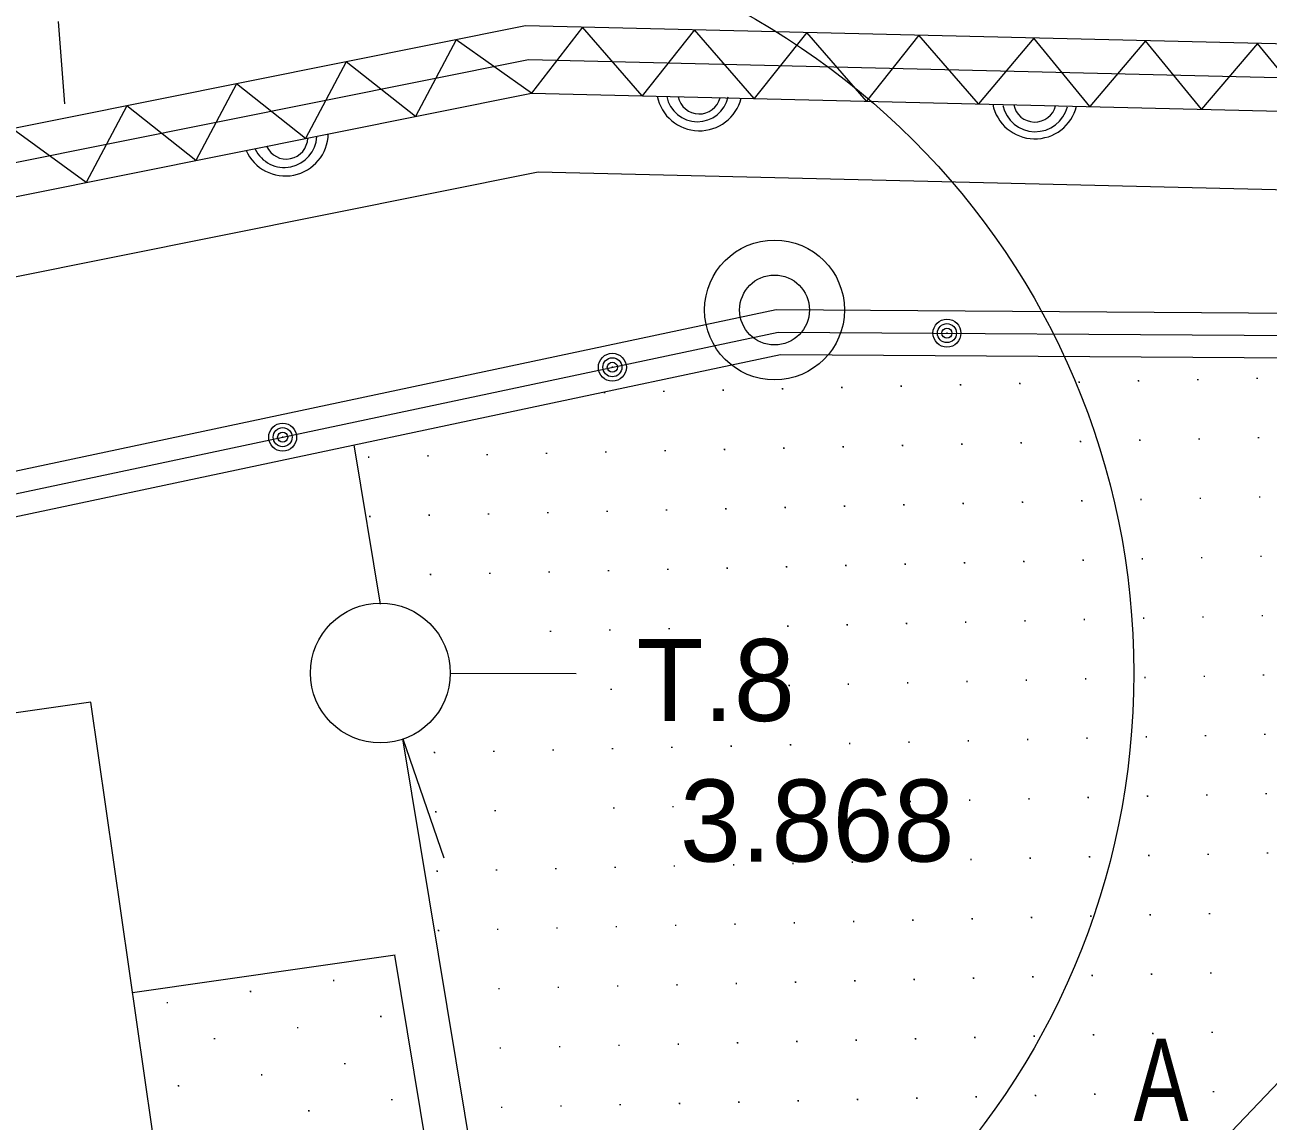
# Model space of a CAD drawing. Units: millimetres, scale not verified. Extents: x -97675 to 103927, y -47501 to 65812.
# Drawn here: x -79977 to -74420, y 35059 to 39957 of the extents above; entities that cross this region are included whole.
import ezdxf
from ezdxf.enums import TextEntityAlignment as Align

# ---------------------------------------------------------------- set-up
doc = ezdxf.new("R2010")
doc.units = ezdxf.units.MM
doc.header["$LTSCALE"] = 250
doc.layers.add('1-0_現況', color=2, linetype='Continuous', lineweight=9)
doc.layers.add('1-3_3', color=1, linetype='Continuous', lineweight=9)
doc.styles.add('ベクターフォント', font='')
doc.styles.get('ベクターフォント').set_extended_font_data('ベクターフォント')

msp = doc.modelspace()

# ---------------------------------------------------------------- linework, layer by layer
at = {"layer": '1-0_現況'}
for p, q in [((-79827.8, 39973), (-79799.9, 39604.9)), ((-82105.2, 37521.8), (-76619.6, 38684.9)), ((-76619.6, 38684.9), (-56810.1, 38557.5)), ((-76609.4, 38584.8), (-56810.8, 38457.5)), ((-75853.1, 38580), (-75858.1, 38580)), ((-75855.6, 38582.5), (-75855.6, 38577.5)), ((-82067.8, 37325.3), (-76599.2, 38484.7)), ((-76599.2, 38484.7), (-56810.8, 38357.5)), ((-77348.5, 38427.6), (-77353.5, 38427.6)), ((-77351, 38430.1), (-77351, 38425.1)), ((-76325.6, 38339.6), (-76325.6, 38334.6)), ((-76058, 38342.9), (-76063, 38342.9)), ((-76060.5, 38345.4), (-76060.5, 38340.4)), ((-75792.9, 38348.8), (-75797.9, 38348.8)), ((-75795.4, 38351.3), (-75795.4, 38346.3)), ((-75527.8, 38354.6), (-75532.8, 38354.6)), ((-75530.3, 38357.1), (-75530.3, 38352.1)), ((-75262.6, 38360.4), (-75267.6, 38360.4)), ((-75265.1, 38362.9), (-75265.1, 38357.9)), ((-74997.5, 38366.3), (-75002.5, 38366.3)), ((-75000, 38368.8), (-75000, 38363.8)), ((-74732.4, 38372.1), (-74737.4, 38372.1)), ((-74734.9, 38374.6), (-74734.9, 38369.6)), ((-74467.3, 38377.9), (-74472.3, 38377.9)), ((-74469.8, 38380.4), (-74469.8, 38375.4)), ((-77383.5, 38313.7), (-77388.5, 38313.7)), ((-77386, 38316.2), (-77386, 38311.2)), ((-77118.4, 38319.6), (-77123.4, 38319.6)), ((-77120.9, 38322.1), (-77120.9, 38317.1)), ((-76853.3, 38325.4), (-76858.3, 38325.4)), ((-76855.8, 38327.9), (-76855.8, 38322.9)), ((-76588.2, 38331.2), (-76593.2, 38331.2)), ((-76590.7, 38333.7), (-76590.7, 38328.7)), ((-76323.1, 38337.1), (-76328.1, 38337.1)), ((-78824.5, 38117.7), (-78824.5, 38112.7)), ((-78822, 38115.2), (-78827, 38115.2)), ((-78387.5, 37369.8), (-78505.3, 38080.6)), ((-76849.9, 38062.8), (-76849.9, 38057.8)), ((-76582.3, 38066.1), (-76587.3, 38066.1)), ((-76584.8, 38068.6), (-76584.8, 38063.6)), ((-76317.2, 38072), (-76322.2, 38072)), ((-76319.7, 38074.5), (-76319.7, 38069.5)), ((-76052.1, 38077.8), (-76057.1, 38077.8)), ((-76054.6, 38080.3), (-76054.6, 38075.3)), ((-75787, 38083.7), (-75792, 38083.7)), ((-75789.5, 38086.2), (-75789.5, 38081.2)), ((-75521.9, 38089.5), (-75526.9, 38089.5)), ((-75524.4, 38092), (-75524.4, 38087)), ((-75256.8, 38095.3), (-75261.8, 38095.3)), ((-75259.3, 38097.8), (-75259.3, 38092.8)), ((-74991.7, 38101.2), (-74996.7, 38101.2)), ((-74994.2, 38103.7), (-74994.2, 38098.7)), ((-74726.6, 38107), (-74731.6, 38107)), ((-74729.1, 38109.5), (-74729.1, 38104.5)), ((-74461.5, 38112.8), (-74466.5, 38112.8)), ((-74464, 38115.3), (-74464, 38110.3)), ((-78438, 38025.3), (-78443, 38025.3)), ((-78440.5, 38027.8), (-78440.5, 38022.8)), ((-78172.9, 38031.1), (-78177.9, 38031.1)), ((-78175.4, 38033.6), (-78175.4, 38028.6)), ((-77907.8, 38036.9), (-77912.8, 38036.9)), ((-77910.3, 38039.4), (-77910.3, 38034.4)), ((-77642.7, 38042.8), (-77647.7, 38042.8)), ((-77645.2, 38045.3), (-77645.2, 38040.3)), ((-77377.6, 38048.6), (-77382.6, 38048.6)), ((-77380.1, 38051.1), (-77380.1, 38046.1)), ((-77112.5, 38054.5), (-77117.5, 38054.5)), ((-77115, 38057), (-77115, 38052)), ((-76847.4, 38060.3), (-76852.4, 38060.3)), ((-74720.8, 37841.9), (-74725.8, 37841.9)), ((-74723.3, 37844.4), (-74723.3, 37839.4)), ((-74455.7, 37847.7), (-74460.7, 37847.7)), ((-74458.2, 37850.2), (-74458.2, 37845.2)), ((-77374.3, 37786), (-77374.3, 37781)), ((-77106.7, 37789.4), (-77111.7, 37789.4)), ((-77109.2, 37791.9), (-77109.2, 37786.9)), ((-76841.6, 37795.2), (-76846.6, 37795.2)), ((-76844.1, 37797.7), (-76844.1, 37792.7)), ((-76576.5, 37801), (-76581.5, 37801)), ((-76579, 37803.5), (-76579, 37798.5)), ((-76311.4, 37806.9), (-76316.4, 37806.9)), ((-76313.9, 37809.4), (-76313.9, 37804.4)), ((-76046.3, 37812.7), (-76051.3, 37812.7)), ((-76048.8, 37815.2), (-76048.8, 37810.2)), ((-75781.2, 37818.6), (-75786.2, 37818.6)), ((-75783.7, 37821.1), (-75783.7, 37816.1)), ((-75516.1, 37824.4), (-75521.1, 37824.4)), ((-75518.6, 37826.9), (-75518.6, 37821.9)), ((-75251, 37830.2), (-75256, 37830.2)), ((-75253.5, 37832.7), (-75253.5, 37827.7)), ((-74985.9, 37836.1), (-74990.9, 37836.1)), ((-74988.4, 37838.6), (-74988.4, 37833.6)), ((-78432.2, 37760.2), (-78437.2, 37760.2)), ((-78434.7, 37762.7), (-78434.7, 37757.7)), ((-78167.1, 37766), (-78172.1, 37766)), ((-78169.6, 37768.5), (-78169.6, 37763.5)), ((-77902, 37771.8), (-77907, 37771.8)), ((-77904.5, 37774.3), (-77904.5, 37769.3)), ((-77636.9, 37777.7), (-77641.9, 37777.7)), ((-77639.4, 37780.2), (-77639.4, 37775.2)), ((-77371.8, 37783.5), (-77376.8, 37783.5)), ((-75512.7, 37561.8), (-75512.7, 37556.8)), ((-75245.1, 37565.1), (-75250.1, 37565.1)), ((-75247.6, 37567.6), (-75247.6, 37562.6)), ((-74980, 37571), (-74985, 37571)), ((-74982.5, 37573.5), (-74982.5, 37568.5)), ((-74714.9, 37576.8), (-74719.9, 37576.8)), ((-74717.4, 37579.3), (-74717.4, 37574.3)), ((-74449.8, 37582.6), (-74454.8, 37582.6)), ((-74452.3, 37585.1), (-74452.3, 37580.1)), ((-77896.1, 37506.7), (-77901.1, 37506.7)), ((-77898.6, 37509.2), (-77898.6, 37504.2)), ((-77631, 37512.6), (-77636, 37512.6)), ((-77633.5, 37515.1), (-77633.5, 37510.1)), ((-77365.9, 37518.4), (-77370.9, 37518.4)), ((-77368.4, 37520.9), (-77368.4, 37515.9)), ((-77100.8, 37524.3), (-77105.8, 37524.3)), ((-77103.3, 37526.8), (-77103.3, 37521.8)), ((-76835.7, 37530.1), (-76840.7, 37530.1)), ((-76838.2, 37532.6), (-76838.2, 37527.6)), ((-76570.6, 37535.9), (-76575.6, 37535.9)), ((-76573.1, 37538.4), (-76573.1, 37533.4)), ((-76305.5, 37541.8), (-76310.5, 37541.8)), ((-76308, 37544.3), (-76308, 37539.3)), ((-76040.4, 37547.6), (-76045.4, 37547.6)), ((-76042.9, 37550.1), (-76042.9, 37545.1)), ((-75775.3, 37553.5), (-75780.3, 37553.5)), ((-75777.8, 37556), (-75777.8, 37551)), ((-75510.2, 37559.3), (-75515.2, 37559.3)), ((-78161.2, 37500.9), (-78166.2, 37500.9)), ((-78163.7, 37503.4), (-78163.7, 37498.4)), ((-76037.1, 37285), (-76037.1, 37280)), ((-75769.5, 37288.4), (-75774.5, 37288.4)), ((-75772, 37290.9), (-75772, 37285.9)), ((-75504.4, 37294.2), (-75509.4, 37294.2)), ((-75506.9, 37296.7), (-75506.9, 37291.7)), ((-75239.3, 37300), (-75244.3, 37300)), ((-75241.8, 37302.5), (-75241.8, 37297.5)), ((-74974.2, 37305.9), (-74979.2, 37305.9)), ((-74976.7, 37308.4), (-74976.7, 37303.4)), ((-74709.1, 37311.7), (-74714.1, 37311.7)), ((-74711.6, 37314.2), (-74711.6, 37309.2)), ((-74444, 37317.5), (-74449, 37317.5)), ((-74446.5, 37320), (-74446.5, 37315)), ((-77625.2, 37247.5), (-77630.2, 37247.5)), ((-77627.7, 37250), (-77627.7, 37245)), ((-77360.1, 37253.3), (-77365.1, 37253.3)), ((-77362.6, 37255.8), (-77362.6, 37250.8)), ((-77095, 37259.2), (-77100, 37259.2)), ((-77097.5, 37261.7), (-77097.5, 37256.7)), ((-76564.8, 37270.8), (-76569.8, 37270.8)), ((-76567.3, 37273.3), (-76567.3, 37268.3)), ((-76299.7, 37276.7), (-76304.7, 37276.7)), ((-76302.2, 37279.2), (-76302.2, 37274.2)), ((-76034.6, 37282.5), (-76039.6, 37282.5)), ((-78075.3, 37060.5), (-77512.8, 37058.9)), ((-76561.5, 37008.2), (-76561.5, 37003.2)), ((-76293.9, 37011.6), (-76298.9, 37011.6)), ((-76296.4, 37014.1), (-76296.4, 37009.1)), ((-76028.8, 37017.4), (-76033.8, 37017.4)), ((-76031.3, 37019.9), (-76031.3, 37014.9)), ((-75763.7, 37023.2), (-75768.7, 37023.2)), ((-75766.2, 37025.7), (-75766.2, 37020.7)), ((-75498.6, 37029.1), (-75503.6, 37029.1)), ((-75501.1, 37031.6), (-75501.1, 37026.6)), ((-75233.5, 37034.9), (-75238.5, 37034.9)), ((-75236, 37037.4), (-75236, 37032.4)), ((-74968.4, 37040.8), (-74973.4, 37040.8)), ((-74970.9, 37043.3), (-74970.9, 37038.3)), ((-74703.3, 37046.6), (-74708.3, 37046.6)), ((-74705.8, 37049.1), (-74705.8, 37044.1)), ((-74438.2, 37052.4), (-74443.2, 37052.4)), ((-74440.7, 37054.9), (-74440.7, 37049.9)), ((-77354.3, 36988.2), (-77359.3, 36988.2)), ((-77356.8, 36990.7), (-77356.8, 36985.7)), ((-77089.2, 36994.1), (-77094.2, 36994.1)), ((-77091.7, 36996.6), (-77091.7, 36991.6)), ((-76559, 37005.7), (-76564, 37005.7)), ((-74699.9, 36784), (-74699.9, 36779)), ((-74432.3, 36787.3), (-74437.3, 36787.3)), ((-74434.8, 36789.8), (-74434.8, 36784.8)), ((-78102.7, 36234.1), (-78286, 36765.9)), ((-77083.3, 36729), (-77088.3, 36729)), ((-77085.8, 36731.5), (-77085.8, 36726.5)), ((-76818.2, 36734.8), (-76823.2, 36734.8)), ((-76820.7, 36737.3), (-76820.7, 36732.3)), ((-76553.1, 36740.6), (-76558.1, 36740.6)), ((-76555.6, 36743.1), (-76555.6, 36738.1)), ((-76288, 36746.5), (-76293, 36746.5)), ((-76290.5, 36749), (-76290.5, 36744)), ((-76022.9, 36752.3), (-76027.9, 36752.3)), ((-76025.4, 36754.8), (-76025.4, 36749.8)), ((-75757.8, 36758.1), (-75762.8, 36758.1)), ((-75760.3, 36760.6), (-75760.3, 36755.6)), ((-75492.7, 36764), (-75497.7, 36764)), ((-75495.2, 36766.5), (-75495.2, 36761.5)), ((-75227.6, 36769.8), (-75232.6, 36769.8)), ((-75230.1, 36772.3), (-75230.1, 36767.3)), ((-74962.5, 36775.7), (-74967.5, 36775.7)), ((-74965, 36778.2), (-74965, 36773.2)), ((-74697.4, 36781.5), (-74702.4, 36781.5)), ((-78143.7, 36705.6), (-78148.7, 36705.6)), ((-78146.2, 36708.1), (-78146.2, 36703.1)), ((-77878.6, 36711.4), (-77883.6, 36711.4)), ((-77881.1, 36713.9), (-77881.1, 36708.9)), ((-77613.5, 36717.3), (-77618.5, 36717.3)), ((-77616, 36719.8), (-77616, 36714.8)), ((-77348.4, 36723.1), (-77353.4, 36723.1)), ((-77350.9, 36725.6), (-77350.9, 36720.6)), ((-75224.3, 36507.2), (-75224.3, 36502.2)), ((-74956.7, 36510.6), (-74961.7, 36510.6)), ((-74959.2, 36513.1), (-74959.2, 36508.1)), ((-74691.6, 36516.4), (-74696.6, 36516.4)), ((-74694.1, 36518.9), (-74694.1, 36513.9)), ((-74426.5, 36522.2), (-74431.5, 36522.2)), ((-74429, 36524.7), (-74429, 36519.7)), ((-77342.6, 36458), (-77347.6, 36458)), ((-77345.1, 36460.5), (-77345.1, 36455.5)), ((-77077.5, 36463.9), (-77082.5, 36463.9)), ((-77080, 36466.4), (-77080, 36461.4)), ((-76812.4, 36469.7), (-76817.4, 36469.7)), ((-76814.9, 36472.2), (-76814.9, 36467.2)), ((-76017.1, 36487.2), (-76022.1, 36487.2)), ((-76019.6, 36489.7), (-76019.6, 36484.7)), ((-75752, 36493), (-75757, 36493)), ((-75754.5, 36495.5), (-75754.5, 36490.5)), ((-75486.9, 36498.9), (-75491.9, 36498.9)), ((-75489.4, 36501.4), (-75489.4, 36496.4)), ((-75221.8, 36504.7), (-75226.8, 36504.7)), ((-78137.9, 36440.5), (-78142.9, 36440.5)), ((-78140.4, 36443), (-78140.4, 36438)), ((-77872.8, 36446.3), (-77877.8, 36446.3)), ((-77875.3, 36448.8), (-77875.3, 36443.8)), ((-75748.6, 36230.4), (-75748.6, 36225.4)), ((-75481, 36233.8), (-75486, 36233.8)), ((-75483.5, 36236.3), (-75483.5, 36231.3)), ((-75215.9, 36239.6), (-75220.9, 36239.6)), ((-75218.4, 36242.1), (-75218.4, 36237.1)), ((-74950.8, 36245.5), (-74955.8, 36245.5)), ((-74953.3, 36248), (-74953.3, 36243)), ((-74685.7, 36251.3), (-74690.7, 36251.3)), ((-74688.2, 36253.8), (-74688.2, 36248.8)), ((-74420.6, 36257.1), (-74425.6, 36257.1)), ((-74423.1, 36259.6), (-74423.1, 36254.6)), ((-78132, 36175.4), (-78137, 36175.4)), ((-78134.5, 36177.9), (-78134.5, 36172.9)), ((-77866.9, 36181.2), (-77871.9, 36181.2)), ((-77869.4, 36183.7), (-77869.4, 36178.7)), ((-77601.8, 36187.1), (-77606.8, 36187.1)), ((-77604.3, 36189.6), (-77604.3, 36184.6)), ((-77336.7, 36192.9), (-77341.7, 36192.9)), ((-77339.2, 36195.4), (-77339.2, 36190.4)), ((-77071.6, 36198.8), (-77076.6, 36198.8)), ((-77074.1, 36201.3), (-77074.1, 36196.3)), ((-76806.5, 36204.6), (-76811.5, 36204.6)), ((-76809, 36207.1), (-76809, 36202.1)), ((-76541.4, 36210.4), (-76546.4, 36210.4)), ((-76543.9, 36212.9), (-76543.9, 36207.9)), ((-76276.3, 36216.3), (-76281.3, 36216.3)), ((-76278.8, 36218.8), (-76278.8, 36213.8)), ((-76011.2, 36222.1), (-76016.2, 36222.1)), ((-76013.7, 36224.6), (-76013.7, 36219.6)), ((-75746.1, 36227.9), (-75751.1, 36227.9)), ((-76270.5, 35951.2), (-76275.5, 35951.2)), ((-76273, 35953.7), (-76273, 35948.7)), ((-76005.4, 35957), (-76010.4, 35957)), ((-76007.9, 35959.5), (-76007.9, 35954.5)), ((-75740.3, 35962.8), (-75745.3, 35962.8)), ((-75742.8, 35965.3), (-75742.8, 35960.3)), ((-75475.2, 35968.7), (-75480.2, 35968.7)), ((-75477.7, 35971.2), (-75477.7, 35966.2)), ((-75210.1, 35974.5), (-75215.1, 35974.5)), ((-75212.6, 35977), (-75212.6, 35972)), ((-74945, 35980.4), (-74950, 35980.4)), ((-74947.5, 35982.9), (-74947.5, 35977.9)), ((-74679.9, 35986.2), (-74684.9, 35986.2)), ((-74682.4, 35988.7), (-74682.4, 35983.7)), ((-78126.2, 35910.3), (-78131.2, 35910.3)), ((-78128.7, 35912.8), (-78128.7, 35907.8)), ((-77861.1, 35916.1), (-77866.1, 35916.1)), ((-77863.6, 35918.6), (-77863.6, 35913.6)), ((-77596, 35922), (-77601, 35922)), ((-77598.5, 35924.5), (-77598.5, 35919.5)), ((-77330.9, 35927.8), (-77335.9, 35927.8)), ((-77333.4, 35930.3), (-77333.4, 35925.3)), ((-77065.8, 35933.7), (-77070.8, 35933.7)), ((-77068.3, 35936.2), (-77068.3, 35931.2)), ((-76800.7, 35939.5), (-76805.7, 35939.5)), ((-76803.2, 35942), (-76803.2, 35937)), ((-76535.6, 35945.3), (-76540.6, 35945.3)), ((-76538.1, 35947.8), (-76538.1, 35942.8)), ((-78322, 35801.4), (-79495.1, 35632.8)), ((-77824.6, 32793.6), (-78323, 35801.2)), ((-78594.1, 35687.5), (-78599.1, 35687.5)), ((-78596.6, 35690), (-78596.6, 35685)), ((-76794.9, 35674.4), (-76799.9, 35674.4)), ((-76797.4, 35676.9), (-76797.4, 35671.9)), ((-76529.8, 35680.2), (-76534.8, 35680.2)), ((-76532.3, 35682.7), (-76532.3, 35677.7)), ((-76264.7, 35686.1), (-76269.7, 35686.1)), ((-76267.2, 35688.6), (-76267.2, 35683.6)), ((-75999.6, 35691.9), (-76004.6, 35691.9)), ((-76002.1, 35694.4), (-76002.1, 35689.4)), ((-75734.5, 35697.7), (-75739.5, 35697.7)), ((-75737, 35700.2), (-75737, 35695.2)), ((-75469.4, 35703.6), (-75474.4, 35703.6)), ((-75471.9, 35706.1), (-75471.9, 35701.1)), ((-75204.3, 35709.4), (-75209.3, 35709.4)), ((-75206.8, 35711.9), (-75206.8, 35706.9)), ((-74939.2, 35715.3), (-74944.2, 35715.3)), ((-74941.7, 35717.8), (-74941.7, 35712.8)), ((-74674.1, 35721.1), (-74679.1, 35721.1)), ((-74676.6, 35723.6), (-74676.6, 35718.6)), ((-78965.9, 35637.9), (-78970.9, 35637.9)), ((-78968.4, 35640.4), (-78968.4, 35635.4)), ((-77855.3, 35651), (-77860.3, 35651)), ((-77857.8, 35653.5), (-77857.8, 35648.5)), ((-77590.2, 35656.9), (-77595.2, 35656.9)), ((-77592.7, 35659.4), (-77592.7, 35654.4)), ((-77325.1, 35662.7), (-77330.1, 35662.7)), ((-77327.6, 35665.2), (-77327.6, 35660.2)), ((-77060, 35668.5), (-77065, 35668.5)), ((-77062.5, 35671), (-77062.5, 35666)), ((-79337.6, 35588.4), (-79342.6, 35588.4)), ((-79340.1, 35590.9), (-79340.1, 35585.9)), ((-78383.5, 35526.4), (-78388.5, 35526.4)), ((-78386, 35528.9), (-78386, 35523.9)), ((-78755.2, 35476.8), (-78760.2, 35476.8)), ((-78757.7, 35479.3), (-78757.7, 35474.3)), ((-74933.3, 35450.2), (-74938.3, 35450.2)), ((-74935.8, 35452.7), (-74935.8, 35447.7)), ((-74668.2, 35456), (-74673.2, 35456)), ((-74670.7, 35458.5), (-74670.7, 35453.5)), ((-79126.9, 35427.3), (-79131.9, 35427.3)), ((-79129.4, 35429.8), (-79129.4, 35424.8)), ((-77319.2, 35397.6), (-77324.2, 35397.6)), ((-77321.7, 35400.1), (-77321.7, 35395.1)), ((-77054.1, 35403.4), (-77059.1, 35403.4)), ((-77056.6, 35405.9), (-77056.6, 35400.9)), ((-76789, 35409.3), (-76794, 35409.3)), ((-76791.5, 35411.8), (-76791.5, 35406.8)), ((-76523.9, 35415.1), (-76528.9, 35415.1)), ((-76526.4, 35417.6), (-76526.4, 35412.6)), ((-76258.8, 35421), (-76263.8, 35421)), ((-76261.3, 35423.5), (-76261.3, 35418.5)), ((-75993.7, 35426.8), (-75998.7, 35426.8)), ((-75996.2, 35429.3), (-75996.2, 35424.3)), ((-75728.6, 35432.6), (-75733.6, 35432.6)), ((-75731.1, 35435.1), (-75731.1, 35430.1)), ((-75463.5, 35438.5), (-75468.5, 35438.5)), ((-75466, 35441), (-75466, 35436)), ((-75198.4, 35444.3), (-75203.4, 35444.3)), ((-75200.9, 35446.8), (-75200.9, 35441.8)), ((-77849.4, 35385.9), (-77854.4, 35385.9)), ((-77851.9, 35388.4), (-77851.9, 35383.4)), ((-77584.3, 35391.8), (-77589.3, 35391.8)), ((-77586.8, 35394.3), (-77586.8, 35389.3)), ((-78544.6, 35315.8), (-78549.6, 35315.8)), ((-78547.1, 35318.3), (-78547.1, 35313.3)), ((-78916.3, 35266.2), (-78921.3, 35266.2)), ((-78918.8, 35268.7), (-78918.8, 35263.7)), ((-79288, 35216.6), (-79293, 35216.6)), ((-79290.5, 35219.1), (-79290.5, 35214.1)), ((-75457.7, 35173.4), (-75462.7, 35173.4)), ((-75460.2, 35175.9), (-75460.2, 35170.9)), ((-75192.6, 35179.2), (-75197.6, 35179.2)), ((-75195.1, 35181.7), (-75195.1, 35176.7)), ((-74662.4, 35190.9), (-74667.4, 35190.9)), ((-74664.9, 35193.4), (-74664.9, 35188.4)), ((-78333.9, 35154.7), (-78338.9, 35154.7)), ((-78336.4, 35157.2), (-78336.4, 35152.2)), ((-77843.6, 35120.8), (-77848.6, 35120.8)), ((-77846.1, 35123.3), (-77846.1, 35118.3)), ((-77578.5, 35126.7), (-77583.5, 35126.7)), ((-77581, 35129.2), (-77581, 35124.2)), ((-77313.4, 35132.5), (-77318.4, 35132.5)), ((-77315.9, 35135), (-77315.9, 35130)), ((-77048.3, 35138.3), (-77053.3, 35138.3)), ((-77050.8, 35140.8), (-77050.8, 35135.8)), ((-76783.2, 35144.2), (-76788.2, 35144.2)), ((-76785.7, 35146.7), (-76785.7, 35141.7)), ((-76518.1, 35150), (-76523.1, 35150)), ((-76520.6, 35152.5), (-76520.6, 35147.5)), ((-76253, 35155.9), (-76258, 35155.9)), ((-76255.5, 35158.4), (-76255.5, 35153.4)), ((-75987.9, 35161.7), (-75992.9, 35161.7)), ((-75990.4, 35164.2), (-75990.4, 35159.2)), ((-75722.8, 35167.5), (-75727.8, 35167.5)), ((-75725.3, 35170), (-75725.3, 35165)), ((-78705.7, 35105.1), (-78710.7, 35105.1)), ((-78708.2, 35107.6), (-78708.2, 35102.6))]:
    msp.add_line(p, q, dxfattribs=at)
for points in [[(-56943.3, 39453.9), (-77739.1, 39952.9), (-97230.9, 36042.6)], [(-76481.9, 39922.8), (-76716.8, 39628.3), (-76983.3, 39934.8), (-77218.1, 39640.3), (-77484.6, 39946.8), (-77712.9, 39652.2), (-78049.8, 39890.6), (-78231.5, 39548.2), (-78540.1, 39792.3), (-78721.8, 39449.8), (-79030.4, 39693.9), (-79212.1, 39351.5), (-79520.6, 39595.5), (-79702.4, 39253.1), (-80032.3, 39492.9)], [(-74217.7, 39568.3), (-74467.7, 39874.4), (-74717.7, 39580.3), (-74967.7, 39886.4), (-75217.7, 39592.3), (-75467.7, 39898.4), (-75714.1, 39604.2), (-75980.6, 39910.7), (-76215.5, 39616.3), (-76481.9, 39922.8)], [(-97209.5, 35893.9), (-77726, 39802.6), (-56946.9, 39303.9)], [(-97188.1, 35745.2), (-77712.9, 39652.2), (-56950.5, 39153.9)], [(-97138.1, 35398.3), (-77682.3, 39301.4), (-56850.7, 38801.4)], [(-89486.6, 36174.3), (-82086.5, 37423.6), (-76609.4, 38584.8)], [(-78996.8, 32164.8), (-79681.7, 36930.9), (-91123.4, 35295.9)], [(-69646.3, 9979.9), (-72072, 12155.3), (-75429.8, 19521.2), (-78287.8, 36768.1)], [(-75745.9, 33794.7), (-73728.3, 35909), (-58791.2, 35858.2)]]:
    msp.add_lwpolyline(points, dxfattribs=at)
for centre, radius in [((-76626.2, 38683.5), 312.5), ((-76626.2, 38683.5), 156.2), ((-75855.6, 38580), 62.5), ((-75855.6, 38580), 42.5), ((-75855.6, 38580), 22.5), ((-77351, 38427.6), 62.5), ((-77351, 38427.6), 42.5), ((-77351, 38427.6), 22.5), ((-78824.5, 38115.2), 62.5), ((-78824.5, 38115.2), 42.5), ((-78824.5, 38115.2), 22.5), ((-78387.8, 37061.4), 312.5)]:
    msp.add_circle(centre, radius, dxfattribs=at)
for centre, radius, start, end in [((-76962.1, 39676.4), 192.2, 191.3058, 345.9445), ((-76970.4, 39664.4), 139.9, 191.0006, 348.1028), ((-76962.6, 39655.3), 96.1, 191.3053, 345.9457), ((-75462.5, 39640.4), 192.2, 191.3055, 345.9448), ((-75460.9, 39628), 147.9, 191.7989, 345.853), ((-75463.1, 39619.3), 96.1, 191.3053, 345.9457), ((-78812.7, 39474.6), 192.2, 204.0249, 358.6624), ((-78816.7, 39465.3), 145.1, 205.5598, 357.0595), ((-78808.5, 39453.9), 96.1, 204.0241, 358.6631)]:
    msp.add_arc(centre, radius, start, end, dxfattribs=at)
at = {"layer": '1-3_3'}
msp.add_circle((-78387.8, 37061.4), 3367.4, dxfattribs=at)

# ---------------------------------------------------------------- texts
at = {"layer": '1-0_現況', "color": 4, "style": 'ベクターフォント'}
for s, p in [('T.8', (-77243.7, 36736.9)), ('3.868', (-77049, 36109))]:
    msp.add_text(s, height=366.6, dxfattribs=at).set_placement(p, align=Align.BOTTOM_LEFT)
at = {"layer": '1-0_現況', "color": 4, "style": 'ベクターフォント', "width": 0.75}
msp.add_text('A', height=366.6, dxfattribs=at).set_placement((-75021.2, 34950.5), align=Align.BOTTOM_LEFT)

doc.saveas('drawing.dxf')
